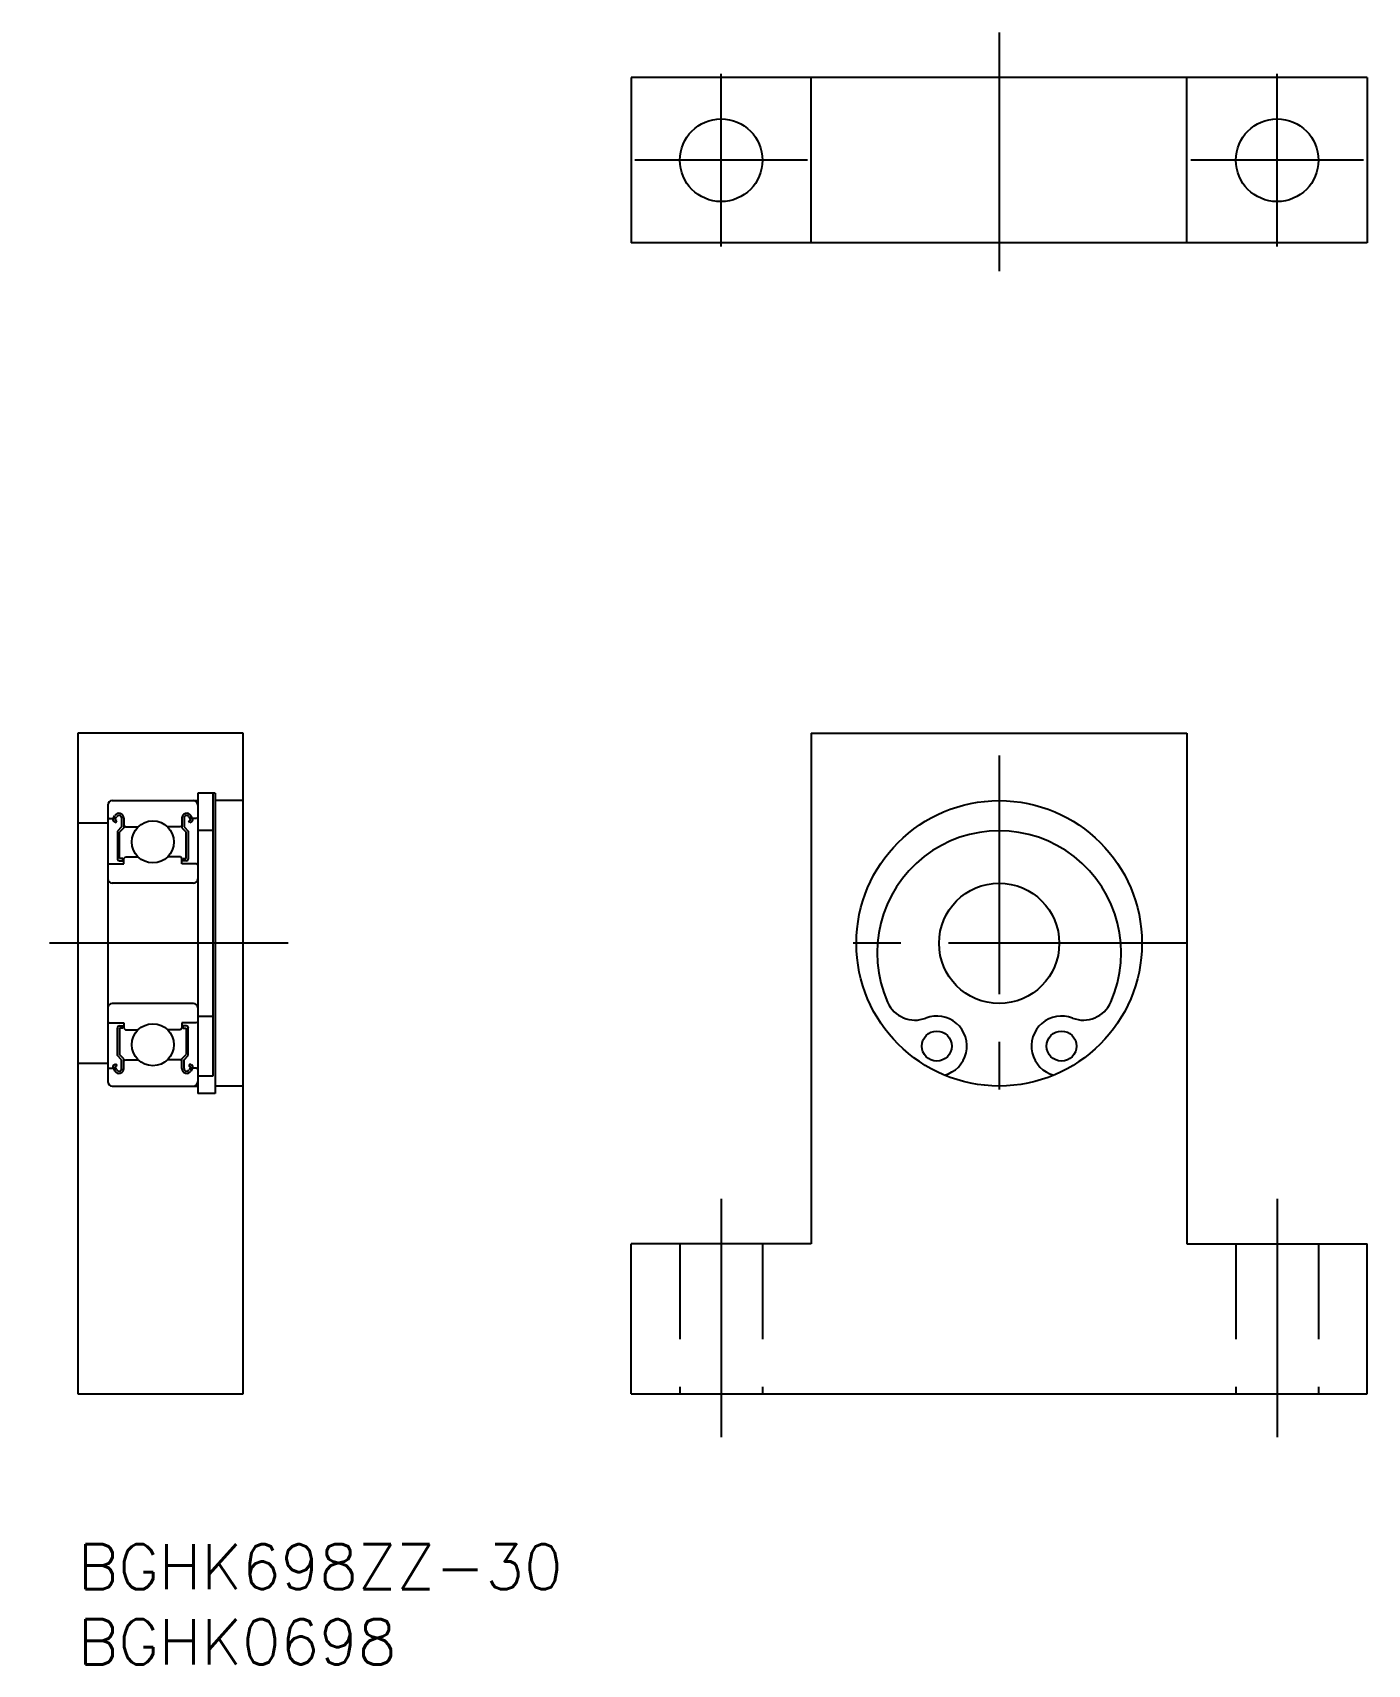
# Model space of a CAD drawing. Extents: x -3 to 86, y -8 to 101.
import ezdxf

# ---------------------------------------------------------------- set-up
doc = ezdxf.new("R2010")
doc.units = 0
doc.header["$LTSCALE"] = 0.5
doc.linetypes.add('CENTER', pattern=[50.8, 31.75, -6.35, 6.35, -6.35])
doc.linetypes.add('DASHED', pattern=[19.05, 12.7, -6.35])
for name, color, linetype in [('MSM_CENTER', 1, 'CENTER'), ('MSM_CONTINUOUS', 7, 'CONTINUOUS'), ('MSM_DASHED', 4, 'DASHED'), ('MSM_PART_NUMBER', 7, 'CONTINUOUS')]:
    doc.layers.add(name, color=color, linetype=linetype)
doc.styles.get("Standard").update_dxf_attribs({"font": 'txt.shx', "height": 3, "bigfont": 'bigfont.shx'})

# ---------------------------------------------------------------- blocks, each defined once
blk = doc.blocks.new('*U8')
at = {"layer": 'MSM_PART_NUMBER'}
blk.add_text('BGHK698ZZ-30', height=3, dxfattribs=at).set_placement((0, -3))
blk = doc.blocks.new('*U9')
at = {"layer": 'MSM_PART_NUMBER'}
blk.add_text('BGHK0698', height=3, dxfattribs=at).set_placement((0, -8))

msp = doc.modelspace()

# ---------------------------------------------------------------- linework, layer by layer
at = {"layer": 'MSM_CENTER'}
for p, q in [((61.32, 100.63), (61.32, 83.63)), ((42.82, 86.38), (42.82, 97.88)), ((79.82, 86.38), (79.82, 97.88)), ((48.57, 92.13), (37.07, 92.13)), ((85.57, 92.13), (74.07, 92.13)), ((61.32, 52.5), (61.32, 27.5)), ((14, 40), (-3, 40)), ((73.82, 40), (48.82, 40)), ((42.82, 23), (42.82, 7)), ((79.82, 23), (79.82, 7))]:
    msp.add_line(p, q, dxfattribs=at)
at = {"layer": 'MSM_CONTINUOUS'}
for p, q in [((36.82, 97.63), (36.82, 86.63)), ((85.82, 97.63), (36.82, 97.63)), ((48.82, 86.63), (48.82, 97.63)), ((73.82, 86.63), (73.82, 97.63)), ((85.82, 97.63), (85.82, 86.63)), ((85.82, 86.63), (36.82, 86.63)), ((0, 54), (0, 10)), ((11, 54), (0, 54)), ((11, 10), (11, 54)), ((48.82, 54), (48.82, 20)), ((48.82, 54), (73.82, 54)), ((73.82, 54), (73.82, 20)), ((9.15, 50, 0.5), (8, 50, 0.5)), ((8, 50), (8, 30)), ((9, 50), (9, 31.16)), ((9.15, 50), (9.15, 30)), ((2, 49.2), (2, 30.8)), ((2.3, 49.5), (8, 49.5)), ((11, 49.5, 0.5), (9.15, 49.5, 0.5)), ((2, 48), (0, 48)), ((2, 48.4), (2.1, 48.3)), ((2.1, 48.3), (2.36, 48.3)), ((2.36, 48.3), (2.47, 48.5)), ((2.41, 48.11), (2.53, 48.03)), ((2.48, 48.23), (2.59, 48.42)), ((2.6, 48.16), (2.48, 48.23)), ((2.53, 48.03), (2.6, 48.16)), ((2.92, 48.34), (2.92, 47.75)), ((3.07, 48.34), (3.07, 47.69)), ((3.07, 47.85), (3.17, 47.75)), ((6.93, 47.85), (6.83, 47.75)), ((6.93, 48.34), (6.93, 47.69)), ((7.08, 48.34), (7.08, 47.75)), ((7.4, 48.16), (7.52, 48.23)), ((7.47, 48.03), (7.4, 48.16)), ((7.52, 48.23), (7.41, 48.42)), ((7.59, 48.11), (7.47, 48.03)), ((7.64, 48.3), (7.53, 48.5)), ((7.9, 48.3), (7.64, 48.3)), ((8, 48.4), (7.9, 48.3)), ((2.92, 47.75), (2.64, 47.47)), ((2.64, 47.47), (2.64, 45.64)), ((3.07, 47.69), (2.78, 47.41)), ((2.78, 45.64), (2.78, 47.41)), ((3.17, 47.75), (4.02, 47.75)), ((6.83, 47.75), (5.98, 47.75)), ((6.93, 47.69), (7.22, 47.41)), ((7.08, 47.75), (7.36, 47.47)), ((7.22, 45.64), (7.22, 47.41)), ((7.36, 47.47), (7.36, 45.64)), ((9, 47.5, 0.5), (8, 47.5, 0.5)), ((3, 45.64), (2.78, 45.64)), ((3, 45.5), (3, 45.64)), ((3.07, 45.65), (3.17, 45.75)), ((3.07, 45.3), (3.07, 45.65)), ((3.17, 45.75), (4.02, 45.75)), ((6.83, 45.75), (5.98, 45.75)), ((6.93, 45.65), (6.83, 45.75)), ((6.93, 45.3), (6.93, 45.65)), ((7, 45.5), (7, 45.64)), ((7, 45.64), (7.22, 45.64)), ((2, 45.2), (2.1, 45.3)), ((2.1, 45.3), (3.07, 45.3)), ((2.78, 45.5), (3, 45.5)), ((7.9, 45.3), (6.93, 45.3)), ((7.22, 45.5), (7, 45.5)), ((8, 45.2), (7.9, 45.3)), ((7.7, 44), (2.3, 44)), ((7.7, 36), (2.3, 36)), ((2, 34.8), (2.1, 34.7)), ((8, 34.8), (7.9, 34.7)), ((8, 35.16, 0.5), (9, 35.16, 0.5)), ((2.1, 34.7), (3.07, 34.7)), ((2.64, 32.53), (2.64, 34.36)), ((2.78, 34.5), (3, 34.5)), ((2.78, 34.36), (2.78, 32.59)), ((3, 34.36), (2.78, 34.36)), ((3, 34.5), (3, 34.36)), ((3.07, 34.7), (3.07, 34.35)), ((3.07, 34.35), (3.17, 34.25)), ((3.17, 34.25), (4.02, 34.25)), ((6.83, 34.25), (5.98, 34.25)), ((6.93, 34.35), (6.83, 34.25)), ((7.9, 34.7), (6.93, 34.7)), ((6.93, 34.7), (6.93, 34.35)), ((7, 34.5), (7, 34.36)), ((7.22, 34.5), (7, 34.5)), ((7, 34.36), (7.22, 34.36)), ((7.22, 34.36), (7.22, 32.59)), ((7.36, 32.53), (7.36, 34.36)), ((3.07, 32.31), (2.78, 32.59)), ((6.93, 32.31), (7.22, 32.59)), ((2, 32), (0, 32)), ((2, 31.6), (2.1, 31.7)), ((2.1, 31.7), (2.36, 31.7)), ((2.36, 31.7), (2.47, 31.5)), ((2.41, 31.89), (2.53, 31.97)), ((2.6, 31.84), (2.48, 31.77)), ((2.48, 31.77), (2.59, 31.58)), ((2.53, 31.97), (2.6, 31.84)), ((2.92, 32.25), (2.64, 32.53)), ((2.92, 31.66), (2.92, 32.25)), ((3.07, 31.66), (3.07, 32.31)), ((3.07, 32.15), (3.17, 32.25)), ((3.17, 32.25), (4.02, 32.25)), ((6.83, 32.25), (5.98, 32.25)), ((6.93, 32.15), (6.83, 32.25)), ((6.93, 31.66), (6.93, 32.31)), ((7.08, 32.25), (7.36, 32.53)), ((7.08, 31.66), (7.08, 32.25)), ((7.47, 31.97), (7.4, 31.84)), ((7.4, 31.84), (7.52, 31.77)), ((7.52, 31.77), (7.41, 31.58)), ((7.59, 31.89), (7.47, 31.97)), ((7.64, 31.7), (7.53, 31.5)), ((7.9, 31.7), (7.64, 31.7)), ((8, 31.6), (7.9, 31.7)), ((2.3, 30.5), (8, 30.5)), ((9, 31.16, 0.5), (8, 31.16, 0.5)), ((11, 30.5, 0.5), (9.15, 30.5, 0.5)), ((9.15, 30, 0.5), (8, 30, 0.5)), ((36.82, 10), (36.82, 20)), ((48.82, 20), (36.82, 20)), ((73.82, 20), (85.82, 20)), ((85.82, 10), (85.82, 20)), ((0, 10), (11, 10)), ((36.82, 10), (85.82, 10))]:
    msp.add_line(p, q, dxfattribs=at)
for centre, radius in [((42.82, 92.13), 2.75), ((79.82, 92.13), 2.75), ((61.32, 40), 9.5), ((5, 46.75), 1.4), ((61.32, 40), 4), ((5, 33.25), 1.4), ((57.17, 33.16), 1), ((65.47, 33.16), 1)]:
    msp.add_circle(centre, radius, dxfattribs=at)
for centre, radius, start, end in [((2.3, 49.2), 0.3, 90, 180), ((7.7, 49.2), 0.3, 0, 90), ((2.48, 48.23), 0.142, 149.9899, 240.0069), ((2.75, 48.34), 0.319, 0.0017, 149.9948), ((2.75, 48.34), 0.177, 0.0056, 149.9983), ((7.25, 48.34), 0.319, 30.0052, 179.9983), ((7.25, 48.34), 0.177, 30.0017, 179.9944), ((7.52, 48.23), 0.142, 299.9931, 30.0101), ((61.32, 39.37), 8.12, 336.0572, 203.9428), ((2.78, 45.64), 0.142, 180, 270), ((7.22, 45.64), 0.142, 270, 360), ((2.3, 44.3), 0.3, 180, 270), ((7.7, 44.3), 0.3, 270, 0), ((2.3, 35.7), 0.3, 90, 180), ((7.7, 35.7), 0.3, 0, 90), ((55.72, 36.89), 2, 203.9428, 291.2223), ((66.92, 36.89), 2, 248.7777, 336.0572), ((57.17, 33.16), 2, 284.6994, 111.2223), ((65.47, 33.16), 2, 68.7777, 255.3006), ((2.78, 34.36), 0.142, 90, 180), ((7.22, 34.36), 0.142, 0, 90), ((2.48, 31.77), 0.142, 119.9931, 210.0101), ((2.75, 31.66), 0.319, 210.0052, 359.9983), ((2.75, 31.66), 0.177, 210.0017, 359.9944), ((7.25, 31.66), 0.319, 180.0017, 329.9948), ((7.25, 31.66), 0.177, 180.0056, 329.9983), ((7.52, 31.77), 0.142, 329.9899, 60.0069), ((2.3, 30.8), 0.3, 180, 270), ((7.7, 30.8), 0.3, 270, 0)]:
    msp.add_arc(centre, radius, start, end, dxfattribs=at)
at = {"layer": 'MSM_DASHED'}
for p, q in [((40.07, 20), (40.07, 10)), ((45.57, 20), (45.57, 10)), ((77.07, 20), (77.07, 10)), ((82.57, 20), (82.57, 10))]:
    msp.add_line(p, q, dxfattribs=at)

# ---------------------------------------------------------------- block references
at = {"layer": 'MSM_CONTINUOUS'}
for name in ['*U8', '*U9']:
    msp.add_blockref(name, (0, 0), dxfattribs=at)

doc.saveas('drawing.dxf')
